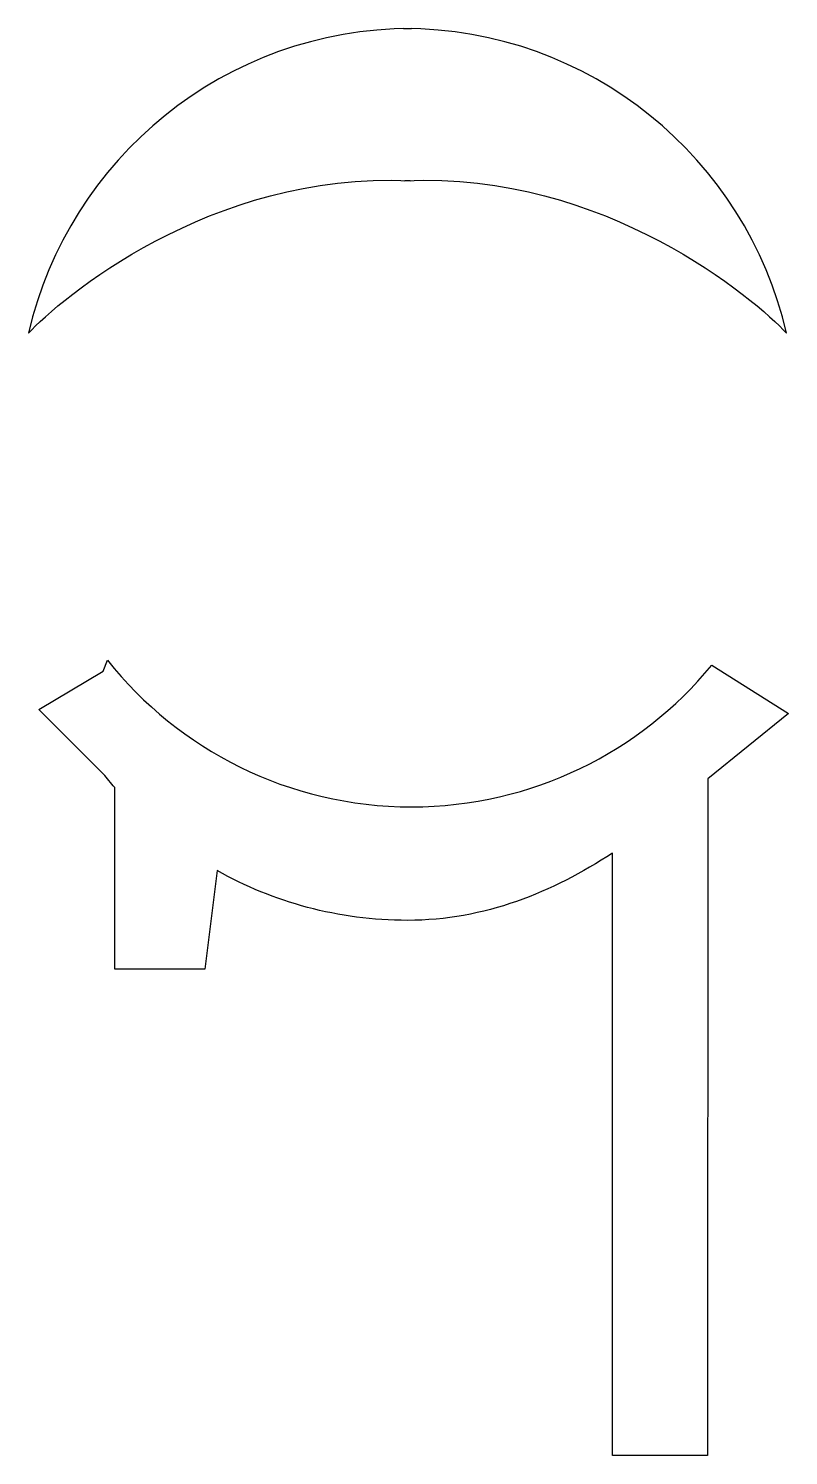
# Model space of a CAD drawing. Header units: centimetres. Extents: x -3.8 to 3.8, y -7.2 to 7.2.
import ezdxf

# ---------------------------------------------------------------- set-up
doc = ezdxf.new("R2010")
doc.units = ezdxf.units.CM
doc.header["$MEASUREMENT"] = 0
doc.layers.add('Camada 1', color=7, linetype='Continuous')

msp = doc.modelspace()

# ---------------------------------------------------------------- linework, layer by layer
at = {"layer": 'Camada 1'}
for points, knots in [([(-0.05061, 7.19636), (1.83232, 7.19636), (3.40876, 5.88419), (3.81429, 4.12439), (3.81429, 4.12439), (3.50666, 4.45684), (1.98102, 5.75986), (-0.03656, 5.66035), (-0.03656, 5.66035), (-0.03656, 5.66035), (0.01709, 5.66035), (0.01709, 5.66035), (0.01709, 5.66035), (-2.00049, 5.75983), (-3.52613, 4.45684), (-3.83376, 4.12439), (-3.83376, 4.12439), (-3.42823, 5.88419), (-1.85179, 7.19636), (0.03117, 7.19636), (0.03117, 7.19636), (0.03117, 7.19636), (-0.05061, 7.19636), (-0.05061, 7.19636)], [0, 0, 0, 0, 0.14285714, 0.14285714, 0.14285714, 0.14285714, 0.28571429, 0.28571429, 0.28571429, 0.28571429, 0.42857143, 0.42857143, 0.42857143, 0.42857143, 0.57142857, 0.57142857, 0.57142857, 0.57142857, 0.71428571, 0.71428571, 0.71428571, 0.71428571, 1, 1, 1, 1]), ([(-3.07909, 0.71389), (-3.07909, 0.71389), (-3.73057, 0.32712), (-3.73057, 0.32712), (-3.73057, 0.32712), (-3.73057, 0.32712), (-3.0794, -0.32021), (-3.0794, -0.32021), (-3.0794, -0.32021), (-3.04201, -0.36701), (-3.00352, -0.413), (-2.96409, -0.45806), (-2.96409, -0.45806), (-2.96409, -0.45806), (-2.96409, -2.28974), (-2.96409, -2.28974), (-2.96409, -2.28974), (-2.96409, -2.28974), (-2.05417, -2.28974), (-2.05417, -2.28974), (-2.05417, -2.28974), (-2.05417, -2.28974), (-1.93183, -1.29692), (-1.93183, -1.29692), (-1.93183, -1.29692), (-1.36369, -1.61667), (-0.70805, -1.79907), (-0.00974, -1.79907), (-0.00974, -1.79907), (0.76824, -1.79907), (1.45232, -1.51605), (2.05896, -1.12073), (2.05896, -1.12073), (2.05896, -1.12073), (2.05896, -7.19633), (2.05896, -7.19633), (2.05896, -7.19633), (2.05896, -7.19633), (3.01601, -7.19634), (3.01601, -7.19634), (3.01601, -7.19634), (3.01601, -7.19634), (3.01919, -0.37072), (3.01919, -0.37072), (3.01919, -0.37072), (3.01919, -0.37072), (3.83376, 0.28621), (3.83376, 0.28621), (3.83376, 0.28621), (3.83376, 0.28621), (3.06009, 0.77415), (3.06009, 0.77415), (3.06009, 0.77415), (2.34005, -0.09826), (1.25045, -0.65423), (0.03117, -0.65423), (0.03117, -0.65423), (-1.21145, -0.65423), (-2.31928, -0.07667), (-3.0385, 0.82463), (-3.0385, 0.82463), (-3.0385, 0.82463), (-3.07909, 0.71389), (-3.07909, 0.71389)], [0, 0, 0, 0, 0.05882353, 0.05882353, 0.05882353, 0.05882353, 0.11764706, 0.11764706, 0.11764706, 0.11764706, 0.17647059, 0.17647059, 0.17647059, 0.17647059, 0.23529412, 0.23529412, 0.23529412, 0.23529412, 0.29411765, 0.29411765, 0.29411765, 0.29411765, 0.35294118, 0.35294118, 0.35294118, 0.35294118, 0.41176471, 0.41176471, 0.41176471, 0.41176471, 0.47058824, 0.47058824, 0.47058824, 0.47058824, 0.52941176, 0.52941176, 0.52941176, 0.52941176, 0.58823529, 0.58823529, 0.58823529, 0.58823529, 0.64705882, 0.64705882, 0.64705882, 0.64705882, 0.70588235, 0.70588235, 0.70588235, 0.70588235, 0.76470588, 0.76470588, 0.76470588, 0.76470588, 0.82352941, 0.82352941, 0.82352941, 0.82352941, 0.88235294, 0.88235294, 0.88235294, 0.88235294, 1, 1, 1, 1]), ([(-3.07909, 0.71389), (-3.07909, 0.71389), (-3.07909, 0.71389), (-3.07909, 0.71389), (-3.07909, 0.71389), (-3.07909, 0.71389), (-3.07909, 0.71389), (-3.07909, 0.71389)], [0, 0, 0, 0, 0.33333333, 0.33333333, 0.33333333, 0.33333333, 1, 1, 1, 1])]:
    msp.add_open_spline(points, degree=3, knots=knots, dxfattribs=at)

doc.saveas('drawing.dxf')
